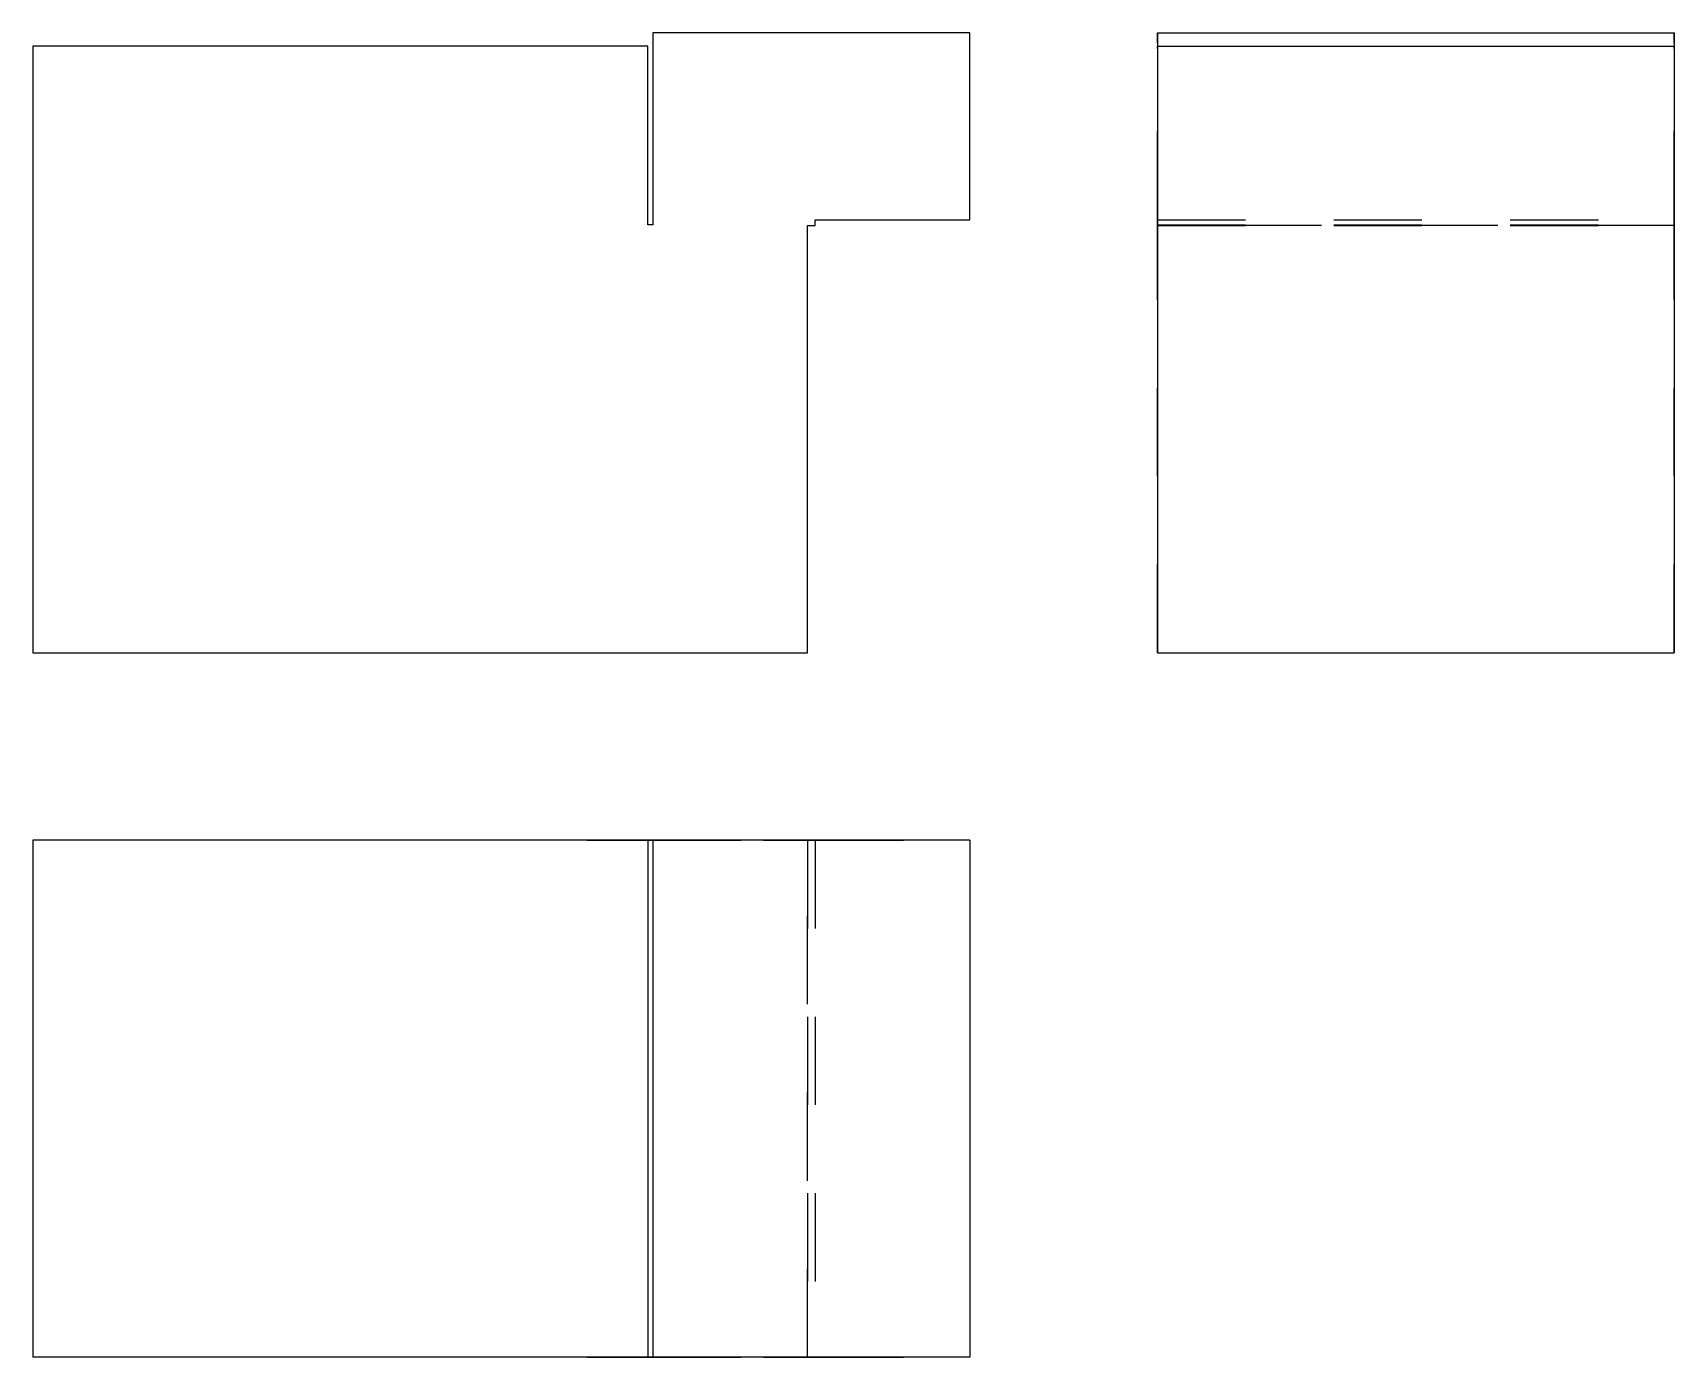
# Model space of a CAD drawing. Extents: x 0 to 1.86, y 0 to 1.5.
import ezdxf

# ---------------------------------------------------------------- set-up
doc = ezdxf.new("R2010")
doc.units = 0
doc.linetypes.add('HIDDEN', pattern=[0.053125, 0.035434, -0.017691])
for name, color, linetype in [('FRONT', 7, 'CONTINUOUS'), ('LEFT', 7, 'CONTINUOUS'), ('LEFT_HID', 7, 'HIDDEN'), ('TOP', 7, 'CONTINUOUS'), ('TOP_HID', 7, 'HIDDEN')]:
    doc.layers.add(name, color=color, linetype=linetype)

msp = doc.modelspace()

# ---------------------------------------------------------------- linework, layer by layer
at = {"layer": 'FRONT'}
for p, q in [((0.703125, 1.501069), (0.703125, 1.485938)), ((1.0625, 1.501069), (0.703125, 1.501069)), ((1.0625, 1.289227), (1.0625, 1.501069)), ((0, 1.485938), (0, 0.798438)), ((0.375, 1.485938), (0, 1.485938)), ((0.376316, 1.485938), (0.375, 1.485938)), ((0.625, 1.485938), (0.376316, 1.485938)), ((0.628289, 1.485938), (0.625, 1.485938)), ((0.697368, 1.485938), (0.628289, 1.485938)), ((0.697368, 1.283306), (0.697368, 1.485938)), ((0.703125, 1.485938), (0.703125, 1.283306)), ((0.887007, 1.282813), (0.887007, 1.289227)), ((0.887007, 1.289227), (1.0625, 1.289227)), ((0.703125, 1.283306), (0.697368, 1.283306)), ((0.878289, 0.798438), (0.878289, 1.282813)), ((0.878289, 1.282813), (0.887007, 1.282813)), ((0, 0.798438), (0.375, 0.798438)), ((0.375, 0.798438), (0.376316, 0.798438)), ((0.376316, 0.798438), (0.625, 0.798438)), ((0.625, 0.798438), (0.628289, 0.798438)), ((0.628289, 0.798438), (0.878289, 0.798438))]:
    msp.add_line(p, q, dxfattribs=at)
at = {"layer": 'LEFT'}
for p, q in [((1.275, 1.501069), (1.275, 1.485938)), ((1.275, 1.501069), (1.860937, 1.501069)), ((1.860937, 1.501069), (1.860937, 1.485938)), ((1.275, 1.485938), (1.275, 0.798438)), ((1.275, 1.485938), (1.860937, 1.485938)), ((1.860937, 1.485938), (1.860937, 0.798438)), ((1.275, 0.798438), (1.860937, 0.798438))]:
    msp.add_line(p, q, dxfattribs=at)
at = {"layer": 'LEFT_HID', "linetype": 'HIDDEN'}
for p, q in [((1.275, 1.289227), (1.275, 1.501069)), ((1.860937, 1.289227), (1.860937, 1.501069)), ((1.275, 1.283306), (1.275, 1.485938)), ((1.275, 1.485938), (1.275, 1.289227)), ((1.275, 1.485938), (1.275, 1.283306)), ((1.275, 1.289227), (1.275, 1.485938)), ((1.860937, 1.283306), (1.860937, 1.485938)), ((1.860937, 1.485938), (1.860937, 1.283306)), ((1.860937, 1.485938), (1.860937, 1.289227)), ((1.860937, 1.289227), (1.860937, 1.485938)), ((1.275, 1.282813), (1.275, 1.289227)), ((1.275, 1.289227), (1.860937, 1.289227)), ((1.275, 1.289227), (1.860937, 1.289227)), ((1.860937, 1.282813), (1.860937, 1.289227)), ((1.275, 1.282813), (1.275, 1.283306)), ((1.275, 1.283306), (1.275, 1.282813)), ((1.275, 1.283306), (1.860937, 1.283306)), ((1.275, 1.283306), (1.860937, 1.283306)), ((1.275, 0.798438), (1.275, 1.282813)), ((1.860937, 1.282813), (1.275, 1.282813)), ((1.275, 1.282813), (1.860937, 1.282813)), ((1.860937, 1.283306), (1.860937, 1.282813)), ((1.860937, 1.282813), (1.860937, 1.283306)), ((1.860937, 0.798438), (1.860937, 1.282813))]:
    msp.add_line(p, q, dxfattribs=at)
at = {"layer": 'TOP'}
for p, q in [((0.375, 0.585938), (0, 0.585938)), ((0, 0.585938), (0, 0)), ((0.376316, 0.585938), (0.375, 0.585938)), ((0.625, 0.585938), (0.376316, 0.585938)), ((0.628289, 0.585938), (0.625, 0.585938)), ((0.697368, 0.585938), (0.628289, 0.585938)), ((0.703125, 0.585938), (0.697368, 0.585938)), ((0.697368, 0.585938), (0.697368, 0)), ((1.0625, 0.585938), (0.703125, 0.585938)), ((0.703125, 0.585938), (0.703125, 0)), ((1.0625, 0.585938), (1.0625, 0)), ((0.375, 0), (0, 0)), ((0.376316, 0), (0.375, 0)), ((0.625, 0), (0.376316, 0)), ((0.628289, 0), (0.625, 0)), ((0.697368, 0), (0.628289, 0)), ((0.703125, 0), (0.697368, 0)), ((1.0625, 0), (0.703125, 0))]:
    msp.add_line(p, q, dxfattribs=at)
at = {"layer": 'TOP_HID', "linetype": 'HIDDEN'}
for p, q in [((0.628289, 0.585938), (0.878289, 0.585938)), ((0.703125, 0.585938), (0.878289, 0.585938)), ((0.878289, 0.585938), (0.703125, 0.585938)), ((0.703125, 0.585938), (0.880921, 0.585938)), ((0.878289, 0.585938), (0.887007, 0.585938)), ((0.878289, 0.585938), (0.878289, 0)), ((0.878289, 0), (0.878289, 0.585938)), ((0.880921, 0.585938), (0.887007, 0.585938)), ((0.887007, 0.585938), (0.880921, 0.585938)), ((0.887007, 0.585938), (1.0625, 0.585938)), ((0.887007, 0.585938), (0.887007, 0)), ((0.887007, 0.585938), (0.887007, 0)), ((0.628289, 0), (0.878289, 0)), ((0.703125, 0), (0.878289, 0)), ((0.703125, 0), (0.880921, 0)), ((0.878289, 0), (0.703125, 0)), ((0.878289, 0), (0.887007, 0)), ((0.880921, 0), (0.887007, 0)), ((0.887007, 0), (0.880921, 0)), ((0.887007, 0), (1.0625, 0))]:
    msp.add_line(p, q, dxfattribs=at)

doc.saveas('drawing.dxf')
